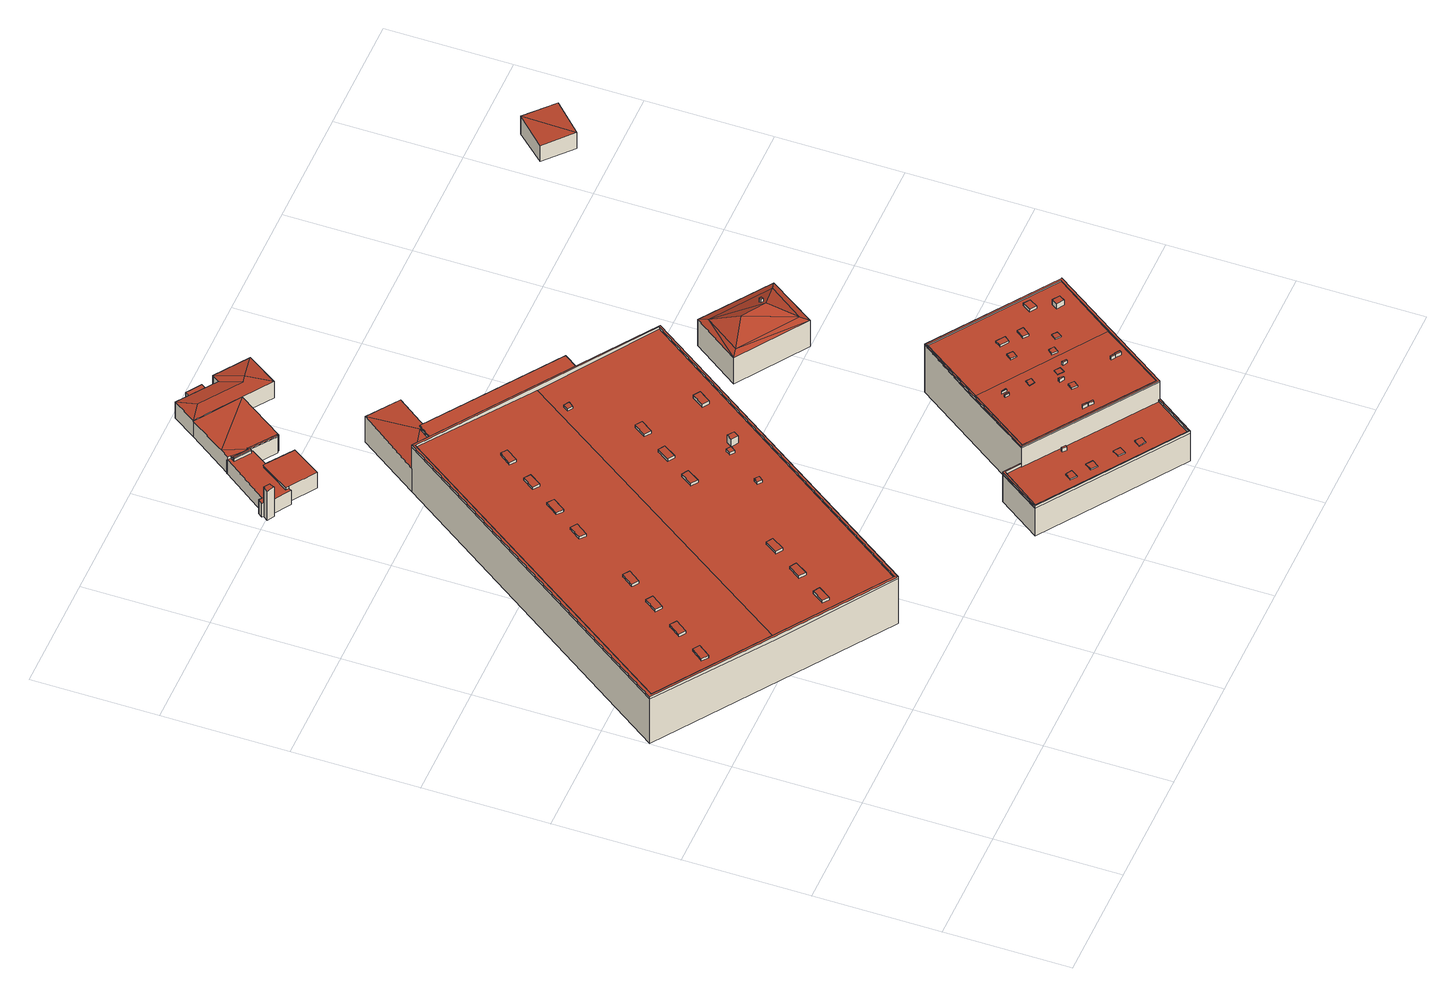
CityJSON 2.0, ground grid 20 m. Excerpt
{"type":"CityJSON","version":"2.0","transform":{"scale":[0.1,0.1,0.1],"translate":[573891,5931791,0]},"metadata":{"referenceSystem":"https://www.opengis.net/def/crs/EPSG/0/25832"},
"CityObjects":{
"building1":{"type":"Building","attributes":{"Grundfläche 2D":"2678.919492","Grundhöhe NN":"0.948"},"children":["building1-1","building1-2","building1-3","building1-4","building1-5","building1-6","building1-7","building1-8","building1-9","building1-10","building1-11","building1-12","building1-13","building1-14","building1-15","building1-16","building1-17","building1-18","building1-19"],"geometry":[{"type":"Solid","lod":"3","boundaries":[[[[0,1,2,3,4,5,6]],[[7,8,9,10]],[[11,7,10,12]],[[1,0,13,5,4,14]],[[15,16,17]],[[16,18,19,17]],[[20,16,15]],[[21,22,2,1]],[[4,3,2,22,23,24,25]],[[12,10,9,6,5]],[[0,6,9,8]],[[11,13,0,8,7]],[[5,13,11,12]],[[25,26,14,4]],[[26,27,21,1,14]],[[15,17,28,29]],[[16,20,30,31]],[[18,16,31,32]],[[19,18,32,33]],[[17,19,33,28]],[[21,15,29,34,22]],[[35,25,24,23,22,34,36]],[[26,25,35,37]],[[30,20,15,21,27,26,37]],[[31,30,37,35,36,34,29,28,33,32]]]],"semantics":{"surfaces":[{"type":"RoofSurface"},{"type":"WallSurface"},{"type":"GroundSurface"}],"values":[[0,0,0,0,0,0,0,1,1,1,1,1,1,1,1,1,1,1,1,1,1,1,1,1,2]]}}]},
"building1-1":{"type":"BuildingInstallation","parents":["building1"],"geometry":[{"type":"MultiSurface","lod":"3","boundaries":[[[38,39,40,41]],[[41,40,42,43]],[[38,41,43,44]],[[39,38,44,45]],[[40,39,45,42]]],"semantics":{"surfaces":[{"type":"RoofSurface"},{"type":"WallSurface"}],"values":[0,1,1,1,1]}}]},
"building1-2":{"type":"BuildingInstallation","parents":["building1"],"geometry":[{"type":"MultiSurface","lod":"3","boundaries":[[[46,47,48,49]],[[49,48,50,51]],[[46,49,51,52]],[[47,46,52,53]],[[48,47,53,50]]],"semantics":{"surfaces":[{"type":"RoofSurface"},{"type":"WallSurface"}],"values":[0,1,1,1,1]}}]},
"building1-3":{"type":"BuildingInstallation","parents":["building1"],"geometry":[{"type":"MultiSurface","lod":"3","boundaries":[[[54,55,56,57]],[[57,56,58,59]],[[54,57,59,60]],[[55,54,60,61]],[[56,55,61,58]]],"semantics":{"surfaces":[{"type":"RoofSurface"},{"type":"WallSurface"}],"values":[0,1,1,1,1]}}]},
"building1-4":{"type":"BuildingInstallation","parents":["building1"],"geometry":[{"type":"MultiSurface","lod":"3","boundaries":[[[62,63,64,65]],[[65,64,66,67]],[[62,65,67,68]],[[63,62,68,69]],[[64,63,69,66]]],"semantics":{"surfaces":[{"type":"RoofSurface"},{"type":"WallSurface"}],"values":[0,1,1,1,1]}}]},
"building1-5":{"type":"BuildingInstallation","parents":["building1"],"geometry":[{"type":"MultiSurface","lod":"3","boundaries":[[[70,71,72,73]],[[73,72,74,75]],[[70,73,75,76]],[[71,70,76,77]],[[72,71,77,74]]],"semantics":{"surfaces":[{"type":"RoofSurface"},{"type":"WallSurface"}],"values":[0,1,1,1,1]}}]},
"building1-6":{"type":"BuildingInstallation","parents":["building1"],"geometry":[{"type":"MultiSurface","lod":"3","boundaries":[[[78,79,80,81]],[[81,80,82,83]],[[78,81,83,84]],[[79,78,84,85]],[[80,79,85,82]]],"semantics":{"surfaces":[{"type":"RoofSurface"},{"type":"WallSurface"}],"values":[0,1,1,1,1]}}]},
"building1-7":{"type":"BuildingInstallation","parents":["building1"],"geometry":[{"type":"MultiSurface","lod":"3","boundaries":[[[86,87,88,89]],[[89,88,90,91]],[[86,89,91,92]],[[87,86,92,93]],[[88,87,93,90]]],"semantics":{"surfaces":[{"type":"RoofSurface"},{"type":"WallSurface"}],"values":[0,1,1,1,1]}}]},
"building1-8":{"type":"BuildingInstallation","parents":["building1"],"geometry":[{"type":"MultiSurface","lod":"3","boundaries":[[[94,95,96,97]],[[98,99,97,96]],[[94,97,99,100]],[[100,101,95,94]],[[96,95,101,98]]],"semantics":{"surfaces":[{"type":"RoofSurface"},{"type":"WallSurface"}],"values":[0,1,1,1,1]}}]},
"building1-9":{"type":"BuildingInstallation","parents":["building1"],"geometry":[{"type":"MultiSurface","lod":"3","boundaries":[[[102,103,104,105]],[[105,104,106,107]],[[102,105,107,108]],[[103,102,108,109]],[[104,103,109,106]]],"semantics":{"surfaces":[{"type":"RoofSurface"},{"type":"WallSurface"}],"values":[0,1,1,1,1]}}]},
"building1-10":{"type":"BuildingInstallation","parents":["building1"],"geometry":[{"type":"MultiSurface","lod":"3","boundaries":[[[110,111,112,113]],[[113,112,114,115]],[[110,113,115,116]],[[116,117,111,110]],[[117,114,112,111]]],"semantics":{"surfaces":[{"type":"RoofSurface"},{"type":"WallSurface"}],"values":[0,1,1,1,1]}}]},
"building1-11":{"type":"BuildingInstallation","parents":["building1"],"geometry":[{"type":"MultiSurface","lod":"3","boundaries":[[[118,119,120,121]],[[121,120,122,123]],[[118,121,123,124]],[[119,118,124,125]],[[120,119,125,122]]],"semantics":{"surfaces":[{"type":"RoofSurface"},{"type":"WallSurface"}],"values":[0,1,1,1,1]}}]},
"building1-12":{"type":"BuildingInstallation","parents":["building1"],"geometry":[{"type":"MultiSurface","lod":"3","boundaries":[[[126,127,128,129]],[[129,128,130,131]],[[126,129,131,132]],[[127,126,132,133]],[[128,127,133,130]]],"semantics":{"surfaces":[{"type":"RoofSurface"},{"type":"WallSurface"}],"values":[0,1,1,1,1]}}]},
"building1-13":{"type":"BuildingInstallation","parents":["building1"],"geometry":[{"type":"MultiSurface","lod":"3","boundaries":[[[134,135,136,137]],[[138,139,137,136]],[[139,140,134,137]],[[135,134,140,141]],[[136,135,141,138]]],"semantics":{"surfaces":[{"type":"RoofSurface"},{"type":"WallSurface"}],"values":[0,1,1,1,1]}}]},
"building1-14":{"type":"BuildingInstallation","parents":["building1"],"geometry":[{"type":"MultiSurface","lod":"3","boundaries":[[[142,143,144,145]],[[145,144,146,147]],[[142,145,147,148]],[[143,142,148,149]],[[144,143,149,146]]],"semantics":{"surfaces":[{"type":"RoofSurface"},{"type":"WallSurface"}],"values":[0,1,1,1,1]}}]},
"building1-15":{"type":"BuildingInstallation","parents":["building1"],"geometry":[{"type":"MultiSurface","lod":"3","boundaries":[[[150,151,152,153]],[[153,152,154,155]],[[150,153,155,156]],[[151,150,156,157]],[[152,151,157,154]]],"semantics":{"surfaces":[{"type":"RoofSurface"},{"type":"WallSurface"}],"values":[0,1,1,1,1]}}]},
"building1-16":{"type":"BuildingInstallation","parents":["building1"],"geometry":[{"type":"MultiSurface","lod":"3","boundaries":[[[158,159,160,161]],[[161,160,162,163]],[[158,161,163,164]],[[159,158,164,165]],[[160,159,165,162]]],"semantics":{"surfaces":[{"type":"RoofSurface"},{"type":"WallSurface"}],"values":[0,1,1,1,1]}}]},
"building1-17":{"type":"BuildingInstallation","parents":["building1"],"geometry":[{"type":"MultiSurface","lod":"3","boundaries":[[[166,167,168,169]],[[169,168,170,171]],[[166,169,171,172]],[[167,166,172,173]],[[168,167,173,170]]],"semantics":{"surfaces":[{"type":"RoofSurface"},{"type":"WallSurface"}],"values":[0,1,1,1,1]}}]},
"building1-18":{"type":"BuildingInstallation","parents":["building1"],"geometry":[{"type":"MultiSurface","lod":"3","boundaries":[[[174,175,176,177]],[[177,176,178,179]],[[174,177,179,180]],[[175,174,180,181]],[[176,175,181,178]]],"semantics":{"surfaces":[{"type":"RoofSurface"},{"type":"WallSurface"}],"values":[0,1,1,1,1]}}]},
"building1-19":{"type":"BuildingInstallation","parents":["building1"],"geometry":[{"type":"MultiSurface","lod":"3","boundaries":[[[182,183,184,185]],[[185,184,186,187]],[[182,185,187,188]],[[183,182,188,189]],[[184,183,189,186]]],"semantics":{"surfaces":[{"type":"RoofSurface"},{"type":"WallSurface"}],"values":[0,1,1,1,1]}}]},
"building2":{"type":"Building","attributes":{"Grundfläche 2D":"220.899233","Grundhöhe NN":"0.872"},"children":["building2-1"],"geometry":[{"type":"Solid","lod":"3","boundaries":[[[[190,191,192]],[[193,194,195,196,192,191,197]],[[198,199,200,193,197,191,201]],[[198,202,203,204,205,200,199]],[[206,207,208,209,210,211,212]],[[213,214,215,216,217]],[[218,219,220]],[[218,221,222,219]],[[223,221,218,220,192,224]],[[223,224,225]],[[223,225,226]],[[221,223,226,222]],[[227,228,229,230,231,232,233,234,235,236,237,238,239,240,241,242,243,244,245,246,247,248,249,250]],[[207,206,212,249,248,247]],[[247,246,208,207]],[[246,251,208]],[[209,208,251,252]],[[210,209,252,253]],[[250,249,212,211,210,253,254]],[[216,241,255,256,217]],[[213,217,256,257]],[[215,214,213,257,258,243,242]],[[215,242,241,216]],[[219,259,260,190,220]],[[224,192,261,262]],[[220,190,192]],[[225,224,262,263]],[[226,225,263,264]],[[222,226,264,265]],[[219,222,265,259]],[[227,250,254,266]],[[235,234,267,268]],[[269,237,236,235,268,270]],[[238,237,269,271]],[[239,238,271,272]],[[255,241,240,239,272,273]],[[274,245,244,243,258,275]],[[246,245,274,251]],[[191,190,260,267,234,201]],[[201,234,233,198]],[[198,233,232,202]],[[202,232,231,203]],[[205,204,203,231,230,229]],[[205,229,228,200]],[[276,194,193,200,228,227,266]],[[195,194,276,277]],[[196,195,277,278]],[[192,196,278,261]],[[253,252,251,274,275,258,257,256,255,273,272,271,269,270,268,267,260,259,265,264,263,262,261,278,277,276,266,254]]]],"semantics":{"surfaces":[{"type":"RoofSurface"},{"type":"WallSurface"},{"type":"GroundSurface"}],"values":[[0,0,0,0,0,0,0,0,0,0,0,0,0,1,1,1,1,1,1,1,1,1,1,1,1,1,1,1,1,1,1,1,1,1,1,1,1,1,1,1,1,1,1,1,1,1,1,1,2]]}}]},
"building2-1":{"type":"BuildingInstallation","parents":["building2"],"geometry":[{"type":"MultiSurface","lod":"3","boundaries":[[[279,280,281,282,283,284,285,286,287,288,289,290]],[[203,204,205,286,285,284]],[[205,200,287,286]],[[193,194,288,287,200]],[[194,195,291,290,289,288]],[[197,292,280,279,290,291,293]],[[199,294,282,281,280,292]],[[283,282,294,202]],[[202,203,284,283]]],"semantics":{"surfaces":[{"type":"RoofSurface"},{"type":"WallSurface"}],"values":[0,1,1,1,1,1,1,1,1]}}]},
"building3":{"type":"Building","attributes":{"Grundfläche 2D":"147.680530","Grundhöhe NN":"6.091"},"geometry":[{"type":"Solid","lod":"3","boundaries":[[[[295,296,297,298]],[[296,295,299,300]],[[297,296,300,301]],[[298,297,301,302]],[[295,298,302,299]],[[300,299,302,301]]]],"semantics":{"surfaces":[{"type":"RoofSurface"},{"type":"WallSurface"},{"type":"GroundSurface"}],"values":[[0,1,1,1,1,2]]}}]},
"building4":{"type":"Building","attributes":{"Grundfläche 2D":"3.589042","Grundhöhe NN":"0.872"},"geometry":[{"type":"Solid","lod":"3","boundaries":[[[[303,304,305,306]],[[307,308,306,305]],[[308,309,303,306]],[[309,310,304,303]],[[310,307,305,304]],[[310,309,308,307]]]],"semantics":{"surfaces":[{"type":"RoofSurface"},{"type":"WallSurface"},{"type":"GroundSurface"}],"values":[[0,1,1,1,1,2]]}}]},
"building5":{"type":"Building","attributes":{"Grundfläche 2D":"803.527550","Grundhöhe NN":"1.603"},"children":["building5-1","building5-2","building5-3","building5-4","building5-5","building5-6","building5-7","building5-8","building5-9","building5-10","building5-11","building5-12","building5-13","building5-14","building5-15","building5-16","building5-17","building5-18","building5-19","building5-20","building5-21","building5-22","building5-23","building5-24","building5-25","building5-26"],"geometry":[{"type":"MultiSurface","lod":"3","boundaries":[[[311,312,313,314,315,316,317,318,319]],[[320,321,322,323,324,325,326,327]],[[328,329,330,331,332,333,334]],[[335,336,329,330,329,328]],[[337,336,335]],[[334,333,332,338,339,340]],[[339,338,315,314]],[[332,331,316,315,338]],[[331,330,329,317,316]],[[337,341,319,318]],[[319,341,342,343,311]],[[340,313,312,311,343,344]],[[345,324,323,322,337,335,328,334,340,346]],[[320,347,341,337,322,321]],[[342,341,347,320,348,349,343]],[[350,346,340,344,343,349]],[[325,324,345,351]],[[326,325,351,352]],[[327,326,352,353]],[[320,327,353,348]],[[352,351,345,346,350,349,348,353]]],"semantics":{"surfaces":[{"type":"RoofSurface"},{"type":"WallSurface"},{"type":"GroundSurface"}],"values":[0,0,0,0,0,0,1,1,1,1,1,1,1,1,1,1,1,1,1,1,2]}}]},
"building5-1":{"type":"BuildingInstallation","parents":["building5"],"geometry":[{"type":"MultiSurface","lod":"3","boundaries":[[[354,355,356,357]],[[357,356,358,359]],[[354,357,359,360]],[[355,354,360,361]],[[356,355,361,358]]],"semantics":{"surfaces":[{"type":"RoofSurface"},{"type":"WallSurface"}],"values":[0,1,1,1,1]}}]},
"building5-2":{"type":"BuildingInstallation","parents":["building5"],"geometry":[{"type":"MultiSurface","lod":"3","boundaries":[[[362,363,364,365]],[[366,367,363,362]],[[367,368,364,363]],[[368,369,365,364]],[[369,366,362,365]]],"semantics":{"surfaces":[{"type":"RoofSurface"},{"type":"WallSurface"}],"values":[0,1,1,1,1]}}]},
"building5-3":{"type":"BuildingInstallation","parents":["building5"],"geometry":[{"type":"MultiSurface","lod":"3","boundaries":[[[370,371,372,373]],[[373,372,374,375]],[[370,373,375,376]],[[371,370,376,377]],[[372,371,377,374]]],"semantics":{"surfaces":[{"type":"RoofSurface"},{"type":"WallSurface"}],"values":[0,1,1,1,1]}}]},
"building5-4":{"type":"BuildingInstallation","parents":["building5"],"geometry":[{"type":"MultiSurface","lod":"3","boundaries":[[[378,379,380,381]],[[381,380,382,383]],[[378,381,383,384]],[[379,378,384,385]],[[380,379,385,382]]],"semantics":{"surfaces":[{"type":"RoofSurface"},{"type":"WallSurface"}],"values":[0,1,1,1,1]}}]},
"building5-5":{"type":"BuildingInstallation","parents":["building5"],"geometry":[{"type":"MultiSurface","lod":"3","boundaries":[[[386,387,388,389]],[[389,388,390,391]],[[386,389,391,392]],[[387,386,392,393]],[[388,387,393,390]]],"semantics":{"surfaces":[{"type":"RoofSurface"},{"type":"WallSurface"}],"values":[0,1,1,1,1]}}]},
"building5-6":{"type":"BuildingInstallation","parents":["building5"],"geometry":[{"type":"MultiSurface","lod":"3","boundaries":[[[394,395,396,397]],[[397,396,398,399]],[[394,397,399,400]],[[395,394,400,401]],[[396,395,401,398]]],"semantics":{"surfaces":[{"type":"RoofSurface"},{"type":"WallSurface"}],"values":[0,1,1,1,1]}}]},
"building5-7":{"type":"BuildingInstallation","parents":["building5"],"geometry":[{"type":"MultiSurface","lod":"3","boundaries":[[[402,403,404,405]],[[405,404,406,407]],[[402,405,407,408]],[[403,402,408,409]],[[404,403,409,406]]],"semantics":{"surfaces":[{"type":"RoofSurface"},{"type":"WallSurface"}],"values":[0,1,1,1,1]}}]},
"building5-8":{"type":"BuildingInstallation","parents":["building5"],"geometry":[{"type":"MultiSurface","lod":"3","boundaries":[[[410,411,412,413]],[[413,412,414,415]],[[410,413,415,416]],[[411,410,416,417]],[[412,411,417,414]]],"semantics":{"surfaces":[{"type":"RoofSurface"},{"type":"WallSurface"}],"values":[0,1,1,1,1]}}]},
"building5-9":{"type":"BuildingInstallation","parents":["building5"],"geometry":[{"type":"MultiSurface","lod":"3","boundaries":[[[418,419,420,421]],[[421,420,422,423]],[[418,421,423,424]],[[419,418,424,425]],[[420,419,425,422]]],"semantics":{"surfaces":[{"type":"RoofSurface"},{"type":"WallSurface"}],"values":[0,1,1,1,1]}}]},
"building5-10":{"type":"BuildingInstallation","parents":["building5"],"geometry":[{"type":"MultiSurface","lod":"3","boundaries":[[[426,427,428,429]],[[429,428,430,431]],[[426,429,431,432]],[[427,426,432,433]],[[428,427,433,430]]],"semantics":{"surfaces":[{"type":"RoofSurface"},{"type":"WallSurface"}],"values":[0,1,1,1,1]}}]},
"building5-11":{"type":"BuildingInstallation","parents":["building5"],"geometry":[{"type":"MultiSurface","lod":"3","boundaries":[[[434,435,436,437]],[[438,439,437,436]],[[439,440,434,437]],[[435,434,440,441]],[[436,435,441,438]]],"semantics":{"surfaces":[{"type":"RoofSurface"},{"type":"WallSurface"}],"values":[0,1,1,1,1]}}]},
"building5-12":{"type":"BuildingInstallation","parents":["building5"],"geometry":[{"type":"MultiSurface","lod":"3","boundaries":[[[442,443,444,445]],[[445,444,446,447]],[[447,448,442,445]],[[448,449,443,442]],[[444,443,449,446]]],"semantics":{"surfaces":[{"type":"RoofSurface"},{"type":"WallSurface"}],"values":[0,1,1,1,1]}}]},
"building5-13":{"type":"BuildingInstallation","parents":["building5"],"geometry":[{"type":"MultiSurface","lod":"3","boundaries":[[[450,451,452,453]],[[453,452,454,455]],[[450,453,455,456]],[[451,450,456,457]],[[452,451,457,454]]],"semantics":{"surfaces":[{"type":"RoofSurface"},{"type":"WallSurface"}],"values":[0,1,1,1,1]}}]},
"building5-14":{"type":"BuildingInstallation","parents":["building5"],"geometry":[{"type":"MultiSurface","lod":"3","boundaries":[[[347,458,459,460,461,462,463,464,465,466]],[[321,458,347,320]],[[321,467,459,458]],[[460,459,467,468]],[[461,460,468,469]],[[323,462,461,469]],[[462,323,324,463]],[[324,325,464,463]],[[325,326,465,464]],[[326,327,466,465]],[[327,320,347,466]]],"semantics":{"surfaces":[{"type":"RoofSurface"},{"type":"WallSurface"}],"values":[0,1,1,1,1,1,1,1,1,1,1]}}]},
"building5-15":{"type":"BuildingInstallation","parents":["building5"],"geometry":[{"type":"MultiSurface","lod":"3","boundaries":[[[470,471,472,473]],[[473,472,474,475]],[[470,473,475,476]],[[471,470,476,477]],[[472,471,477,474]]],"semantics":{"surfaces":[{"type":"RoofSurface"},{"type":"WallSurface"}],"values":[0,1,1,1,1]}}]},
"building5-16":{"type":"BuildingInstallation","parents":["building5"],"geometry":[{"type":"MultiSurface","lod":"3","boundaries":[[[478,479,480,481]],[[481,480,482,483]],[[478,481,483,484]],[[479,478,484,485]],[[480,479,485,482]]],"semantics":{"surfaces":[{"type":"RoofSurface"},{"type":"WallSurface"}],"values":[0,1,1,1,1]}}]},
"building5-17":{"type":"BuildingInstallation","parents":["building5"],"geometry":[{"type":"MultiSurface","lod":"3","boundaries":[[[486,487,488,489]],[[489,488,490,491]],[[486,489,491,492]],[[487,486,492,493]],[[488,487,493,490]]],"semantics":{"surfaces":[{"type":"RoofSurface"},{"type":"WallSurface"}],"values":[0,1,1,1,1]}}]},
"building5-18":{"type":"BuildingInstallation","parents":["building5"],"geometry":[{"type":"MultiSurface","lod":"3","boundaries":[[[314,313,494,495,318,317]],[[340,334,328,335,337,318,495,494,313]],[[329,333,339,314,317]]],"semantics":{"surfaces":[{"type":"RoofSurface"},{"type":"WallSurface"}],"values":[0,1,1]}}]},
"building5-19":{"type":"BuildingInstallation","parents":["building5"],"geometry":[{"type":"MultiSurface","lod":"3","boundaries":[[[496,497,498,499]],[[499,498,500,501]],[[496,499,501,502]],[[497,496,502,503]],[[498,497,503,500]]],"semantics":{"surfaces":[{"type":"RoofSurface"},{"type":"WallSurface"}],"values":[0,1,1,1,1]}}]},
"building5-20":{"type":"BuildingInstallation","parents":["building5"],"geometry":[{"type":"MultiSurface","lod":"3","boundaries":[[[504,505,506,507]],[[507,506,508,509]],[[504,507,509,510]],[[505,504,510,511]],[[506,505,511,508]]],"semantics":{"surfaces":[{"type":"RoofSurface"},{"type":"WallSurface"}],"values":[0,1,1,1,1]}}]},
"building5-21":{"type":"BuildingInstallation","parents":["building5"],"geometry":[{"type":"MultiSurface","lod":"3","boundaries":[[[512,513,514,515]],[[515,514,516,517]],[[512,515,517,518]],[[513,512,518,519]],[[514,513,519,516]]],"semantics":{"surfaces":[{"type":"RoofSurface"},{"type":"WallSurface"}],"values":[0,1,1,1,1]}}]},
"building5-22":{"type":"BuildingInstallation","parents":["building5"],"geometry":[{"type":"MultiSurface","lod":"3","boundaries":[[[520,521,522,523]],[[523,522,524,525]],[[525,526,520,523]],[[526,527,521,520]],[[522,521,527,524]]],"semantics":{"surfaces":[{"type":"RoofSurface"},{"type":"WallSurface"}],"values":[0,1,1,1,1]}}]},
"building5-23":{"type":"BuildingInstallation","parents":["building5"],"geometry":[{"type":"MultiSurface","lod":"3","boundaries":[[[528,529,530,531]],[[531,530,532,533]],[[528,531,533,534]],[[529,528,534,535]],[[530,529,535,532]]],"semantics":{"surfaces":[{"type":"RoofSurface"},{"type":"WallSurface"}],"values":[0,1,1,1,1]}}]},
"building5-24":{"type":"BuildingInstallation","parents":["building5"],"geometry":[{"type":"MultiSurface","lod":"3","boundaries":[[[536,537,538,539]],[[540,541,537,536]],[[541,542,538,537]],[[542,543,539,538]],[[543,540,536,539]]],"semantics":{"surfaces":[{"type":"RoofSurface"},{"type":"WallSurface"}],"values":[0,1,1,1,1]}}]},
"building5-25":{"type":"BuildingInstallation","parents":["building5"],"geometry":[{"type":"MultiSurface","lod":"3","boundaries":[[[544,545,546,547]],[[547,546,548,549]],[[549,550,544,547]],[[550,551,545,544]],[[546,545,551,548]]],"semantics":{"surfaces":[{"type":"RoofSurface"},{"type":"WallSurface"}],"values":[0,1,1,1,1]}}]},
"building5-26":{"type":"BuildingInstallation","parents":["building5"],"geometry":[{"type":"MultiSurface","lod":"3","boundaries":[[[552,553,554,555]],[[556,557,555,554]],[[557,558,552,555]],[[558,559,553,552]],[[559,556,554,553]],[[559,558,557,556]]],"semantics":{"surfaces":[{"type":"RoofSurface"},{"type":"WallSurface"},{"type":"OuterCeilingSurface"}],"values":[0,1,1,1,1,2]}}]},
"building6":{"type":"Building","attributes":{"Grundfläche 2D":"121.806849","Grundhöhe NN":"1.330"},"children":["building6-1"],"geometry":[{"type":"Solid","lod":"3","boundaries":[[[[560,561,562]],[[560,563,564,561]],[[565,562,566]],[[560,562,565]],[[563,567,566,564]],[[565,566,567]],[[567,568,569]],[[560,569,568]],[[565,567,569]],[[560,565,569]],[[567,563,568]],[[560,568,563]],[[570,571,562,561]],[[571,572,566,562]],[[572,573,564,566]],[[573,570,561,564]],[[573,572,571,570]]]],"semantics":{"surfaces":[{"type":"RoofSurface"},{"type":"WallSurface"},{"type":"GroundSurface"}],"values":[[0,0,0,0,0,0,0,0,0,0,0,0,1,1,1,1,2]]}}]},
"building6-1":{"type":"BuildingInstallation","parents":["building6"],"geometry":[{"type":"MultiSurface","lod":"3","boundaries":[[[574,575,576,577]],[[577,576,578,579]],[[574,577,579,580]],[[575,574,580,581]],[[576,575,581,578]]],"semantics":{"surfaces":[{"type":"RoofSurface"},{"type":"WallSurface"}],"values":[0,1,1,1,1]}}]},
"building7":{"type":"Building","attributes":{"Grundfläche 2D":"36.029176","Grundhöhe NN":"1.767"},"geometry":[{"type":"Solid","lod":"3","boundaries":[[[[582,583,584]],[[582,584,585]],[[586,587,584,583]],[[587,588,585,584]],[[588,589,582,585]],[[589,586,583,582]],[[589,588,587,586]]]],"semantics":{"surfaces":[{"type":"RoofSurface"},{"type":"WallSurface"},{"type":"GroundSurface"}],"values":[[0,0,1,1,1,1,2]]}}]}
},
"vertices":[
[351,1022,104],[350,1027,104],[2,527,104],[352,285,104],[355,283,104],[354,288,104],[8,527,104],[524,902,96],[351,1022,100],[8,527,100],[184,406,96],[698,782,100],[354,288,100],[698,782,104],[702,782,104],[350,1027,56],[428,1045,56],[419,1125,60],[435,1039,56],[469,1090,60],[393,997,56],[350,1027,100],[2,527,100],[182,403,96],[352,285,100],[355,283,100],[702,782,100],[525,905,96],[419,1125,9],[350,1027,9],[393,997,9],[428,1045,9],[435,1039,9],[469,1090,9],[2,527,9],[355,283,9],[352,285,9],[702,782,9],
[149,553,103],[135,534,103],[145,527,103],[159,546,103],[145,527,98],[159,546,98],[149,553,98],[135,534,98],
[507,592,104],[512,600,104],[505,605,104],[500,597,104],[505,605,99],[500,597,99],[507,592,99],[512,600,99],
[423,627,103],[433,620,103],[446,640,103],[436,646,103],[446,640,98],[436,646,98],[423,627,98],[433,620,98],
[279,756,103],[265,737,103],[275,730,103],[289,749,103],[275,730,98],[289,749,98],[279,756,99],[265,737,99],
[526,594,114],[532,603,114],[522,610,114],[516,601,114],[522,610,99],[516,601,99],[526,594,100],[532,603,100],
[504,744,103],[491,725,103],[501,718,103],[514,737,103],[501,718,98],[514,737,98],[504,744,98],[491,725,98],
[183,603,103],[169,583,103],[179,576,103],[193,596,103],[179,576,98],[193,596,98],[183,603,98],[169,583,98],
[466,534,104],[471,541,104],[464,546,104],[459,539,104],[464,546,99],[459,539,99],[466,534,99],[471,541,99],
[306,416,103],[316,409,103],[329,429,103],[319,435,103],[329,429,98],[319,435,98],[306,416,98],[316,409,98],
[313,805,103],[299,785,103],[309,778,103],[323,798,103],[309,778,98],[323,798,98],[313,805,99],[299,785,99],
[382,903,103],[368,884,103],[378,877,103],[391,896,103],[378,877,98],[391,896,98],[382,903,99],[368,884,99],
[272,367,103],[282,360,103],[295,380,103],[285,386,103],[295,380,98],[285,386,98],[272,367,98],[282,360,98],
[347,854,103],[334,835,103],[344,828,103],[357,847,103],[344,828,98],[357,847,98],[347,854,99],[334,835,99],
[457,676,103],[467,669,103],[480,689,103],[470,695,103],[480,689,98],[470,695,98],[457,676,98],[467,669,98],
[508,841,101],[514,849,101],[506,854,101],[501,846,101],[506,854,97],[501,846,97],[508,841,97],[514,849,97],
[574,668,106],[584,661,106],[597,680,106],[587,687,106],[597,680,100],[587,687,100],[574,668,100],[584,661,100],
[340,465,103],[350,458,103],[363,478,103],[353,484,103],[363,478,98],[353,484,98],[340,465,98],[350,458,98],
[115,505,103],[101,486,103],[111,479,103],[125,498,103],[111,479,98],[125,498,98],[115,505,98],[101,486,98],
[218,652,103],[204,633,103],[214,626,103],[228,645,103],[214,626,98],[228,645,98],[218,652,98],[204,633,98],
[340,1358,40],[299,1299,42],[409,1309,42],[318,1258,42],[353,1233,42],[354,1235,42],[357,1233,42],[315,1264,42],[293,1282,42],[313,1263,42],[315,1261,42],[289,1285,42],[290,1278,42],[289,1275,42],[311,1260,42],[313,1258,42],[293,1232,41],[262,1186,41],[267,1183,41],[308,1155,41],[338,1201,41],[299,1229,41],[294,1232,41],[232,1192,69],[235,1198,69],[236,1200,69],[227,1206,69],[221,1198,69],[370,1363,45],[365,1395,42],[340,1358,42],[435,1318,45],[426,1352,42],[446,1320,46],[454,1278,42],[487,1327,42],[434,1364,42],[318,1258,37],[315,1261,37],[313,1258,37],[311,1260,37],[289,1275,37],[290,1278,37],[293,1282,37],[289,1285,37],[288,1286,37],[288,1285,37],[235,1211,37],[230,1215,37],[225,1208,37],[225,1207,37],[227,1206,37],[236,1200,37],[235,1198,37],[235,1197,37],[264,1178,37],[267,1183,37],[262,1186,37],[293,1232,37],[294,1232,37],[299,1229,37],[267,1183,9],[308,1155,9],[338,1201,9],[299,1229,9],[227,1206,9],[221,1198,9],[232,1192,9],[235,1198,9],[365,1395,9],[340,1358,9],[409,1309,9],[454,1278,9],[487,1327,9],[434,1364,9],[426,1352,9],[318,1258,9],[289,1285,9],[288,1286,9],[235,1211,9],[288,1285,9],[230,1215,9],[225,1208,9],[225,1207,9],[264,1178,9],[235,1197,9],[353,1233,9],[354,1235,9],[357,1233,9],
[315,1264,44],[314,1265,44],[313,1263,44],[313,1262,44],[290,1278,44],[289,1275,44],[311,1260,44],[313,1258,44],[315,1261,44],[353,1233,44],[354,1235,44],[355,1235,44],[355,1235,42],[314,1265,42],[321,1260,42],[313,1262,42],
[393,997,63],[601,853,63],[634,901,63],[428,1045,63],[393,997,61],[601,853,61],[634,901,61],[428,1045,61],
[417,1366,28],[424,1377,28],[401,1393,28],[394,1383,28],[401,1393,9],[394,1383,9],[417,1366,9],[424,1377,9],
[990,278,113],[989,278,113],[795,413,113],[795,409,113],[985,277,113],[847,77,113],[657,210,113],[653,209,113],[848,73,113],[848,73,72],[846,74,72],[653,209,72],[654,210,72],[655,212,72],[630,229,72],[583,161,72],[803,9,72],[655,212,111],[657,210,111],[659,209,111],[847,77,111],[917,179,109],[727,310,109],[724,312,109],[654,210,111],[655,209,111],[653,209,111],[985,277,111],[795,409,111],[795,413,111],[848,73,111],[920,177,109],[990,278,111],[989,278,111],[655,212,16],[795,413,16],[848,73,77],[848,73,16],[990,278,16],[989,278,16],[630,229,16],[583,161,16],[803,9,16],
[772,145,117],[774,147,117],[767,152,117],[766,150,117],[767,152,111],[766,150,111],[772,145,111],[774,147,111],
[746,276,114],[745,275,114],[752,270,114],[753,272,114],[746,276,110],[745,275,110],[752,270,110],[753,272,110],
[803,202,116],[804,204,116],[798,209,116],[796,206,116],[798,209,110],[796,206,110],[803,202,110],[804,204,110],
[765,151,117],[766,153,117],[760,158,117],[758,156,117],[760,158,111],[758,156,111],[765,151,111],[766,153,111],
[871,150,116],[873,152,116],[866,156,116],[865,154,116],[866,156,110],[865,154,110],[871,150,110],[873,152,110],
[797,179,113],[803,187,113],[795,193,113],[789,185,113],[795,193,110],[789,185,110],[797,179,110],[803,187,110],
[942,256,121],[948,265,121],[937,272,121],[931,263,121],[937,272,111],[931,263,111],[942,256,111],[948,265,111],
[813,288,113],[821,282,113],[827,290,113],[819,296,113],[827,290,110],[819,296,110],[813,288,110],[821,282,110],
[836,210,116],[837,212,116],[831,217,116],[830,214,116],[831,217,110],[830,214,110],[836,210,110],[837,212,110],
[852,231,112],[858,239,112],[850,244,112],[844,237,112],[850,244,110],[844,237,109],[852,231,109],[858,239,110],
[762,61,74],[769,70,74],[759,77,74],[752,67,74],[759,77,72],[752,67,72],[762,61,72],[769,70,72],
[708,161,79],[710,164,79],[704,168,79],[702,166,79],[704,168,72],[702,166,72],[708,161,72],[710,164,72],
[723,88,74],[732,81,74],[739,91,74],[729,98,74],[739,91,72],[729,98,72],[723,88,72],[732,81,72],
[846,74,77],[802,11,77],[585,162,77],[631,226,77],[654,210,77],[655,212,77],[630,229,77],[583,161,77],[803,9,77],[802,11,72],[585,162,72],[631,226,72],
[654,135,74],[663,128,74],[671,139,74],[661,145,74],[671,139,72],[661,145,72],[654,135,72],[663,128,72],
[683,115,74],[693,108,74],[700,118,74],[690,125,74],[700,118,72],[690,125,72],[683,115,72],[693,108,72],
[879,144,116],[881,147,116],[874,152,116],[872,150,116],[874,152,110],[872,150,110],[879,144,110],[881,147,110],
[655,212,113],[654,210,113],
[818,208,111],[823,216,111],[815,222,111],[809,214,111],[815,222,110],[809,214,110],[818,208,110],[823,216,110],
[868,299,114],[859,287,114],[867,281,114],[876,293,114],[867,281,110],[876,293,111],[868,299,111],[859,287,110],
[782,239,111],[788,247,111],[780,252,111],[774,244,111],[780,252,110],[774,244,110],[782,239,110],[788,247,110],
[911,297,116],[922,290,116],[930,303,116],[920,310,116],[930,303,111],[920,310,111],[911,297,111],[922,290,111],
[882,237,112],[887,245,112],[880,251,112],[874,243,112],[880,251,110],[874,243,110],[882,237,110],[887,245,110],
[741,270,114],[740,268,114],[746,264,114],[748,266,114],[741,270,110],[740,268,110],[746,264,110],[748,266,110],
[844,303,114],[850,311,114],[837,320,114],[832,311,114],[837,320,111],[832,311,110],[844,303,110],[850,311,111],
[936,340,49],[925,323,49],[989,278,49],[1000,295,49],[989,278,47],[1000,295,47],[936,340,47],[925,323,47],
[768,734,71],[767,750,66],[714,674,66],[860,671,71],[875,675,66],[727,676,71],[823,599,66],[820,614,71],[813,663,88],[776,687,88],[767,750,13],[714,674,13],[823,599,13],[875,675,13],
[818,669,90],[820,673,90],[817,675,90],[815,671,90],[817,675,82],[815,671,84],[818,669,84],[820,673,82],
[1068,1052,51],[1110,1097,55],[1066,1137,55],[1025,1091,50],[1110,1097,18],[1066,1137,18],[1025,1091,18],[1068,1052,18]
]}
